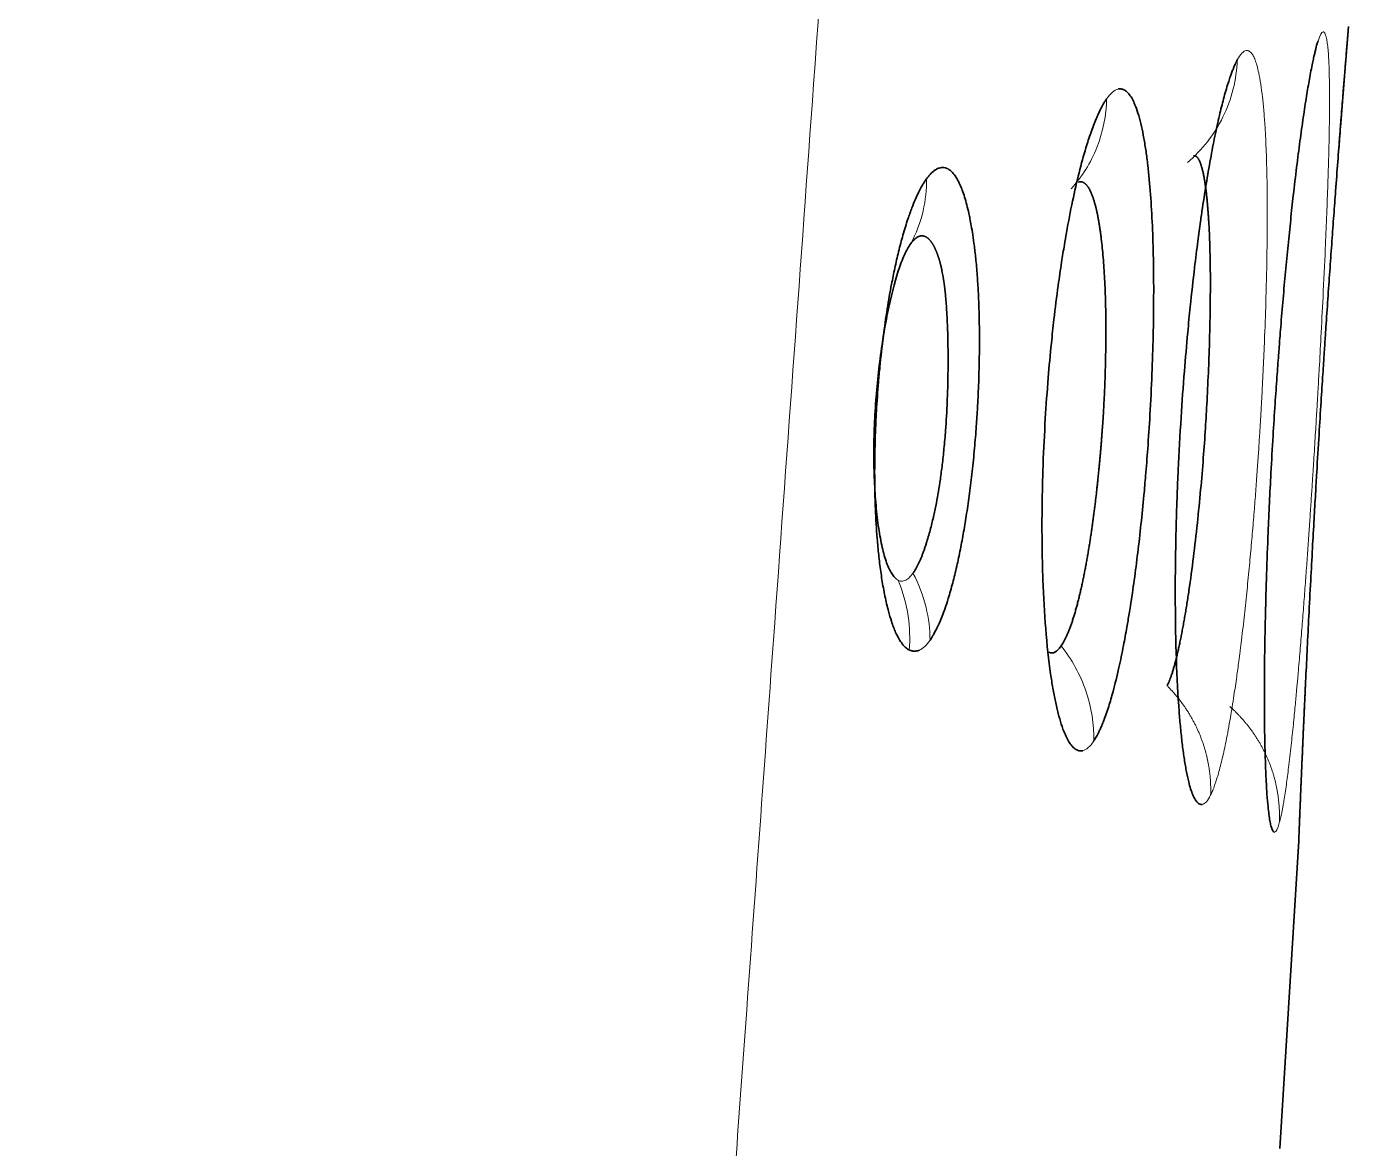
# Model space of a CAD drawing. Header units: inches. Extents: x -1096 to 3103, y -191 to 3207.
# Drawn here: x -27.948 to -23.539, y 1591.34 to 1595.083 of the extents above; entities that cross this region are included whole.
import ezdxf

# ---------------------------------------------------------------- set-up
doc = ezdxf.new("R2010")
doc.units = ezdxf.units.IN

msp = doc.modelspace()

# ---------------------------------------------------------------- linework, layer by layer
at = {"lineweight": 35}
for p, q in [((-23.5387, 1595.0831), (-23.5411, 1595.0538)), ((-23.7674, 1591.3401), (-23.7046, 1592.3671))]:
    msp.add_line(p, q, dxfattribs=at)
at = {"lineweight": 13}
for points, knots in [([(-24.657, 1604.0575), (-24.6612, 1604.0019), (-24.6697, 1603.8898), (-24.6825, 1603.7202), (-24.6954, 1603.5479), (-24.7085, 1603.373), (-24.7217, 1603.1954), (-24.7351, 1603.0151), (-24.7487, 1602.8322), (-24.7624, 1602.6465), (-24.7762, 1602.4583), (-24.8033, 1602.0882), (-24.8495, 1601.4522), (-24.9046, 1600.6884), (-24.9558, 1599.9769), (-24.9972, 1599.4027), (-25.0386, 1598.8284), (-25.08, 1598.2541), (-25.1215, 1597.6798), (-25.2023, 1596.5586), (-25.3127, 1595.03), (-25.4425, 1593.2333), (-25.5422, 1591.8545), (-25.6116, 1590.8938), (-25.6605, 1590.2177), (-25.6991, 1589.6825), (-25.7378, 1589.1445), (-25.7775, 1588.5933), (-25.8181, 1588.029), (-25.8596, 1587.4515), (-25.9021, 1586.8608), (-25.9455, 1586.257), (-25.9898, 1585.64), (-26.035, 1585.0098), (-26.0812, 1584.3665), (-26.1283, 1583.71), (-26.1763, 1583.0403), (-26.2252, 1582.3575), (-26.2751, 1581.6615), (-26.3258, 1580.9523), (-26.3776, 1580.23), (-26.4302, 1579.4945), (-26.4838, 1578.7459), (-26.5383, 1577.9841), (-26.5937, 1577.2091), (-26.7064, 1575.6334), (-26.878, 1573.2344), (-27.1101, 1569.9896), (-27.348, 1566.6641), (-27.5918, 1563.2577), (-27.8414, 1559.7706), (-28.0968, 1556.2027), (-28.3581, 1552.554), (-28.6288, 1548.7766), (-28.9068, 1544.8982), (-29.1902, 1540.9465), (-29.4735, 1536.9971), (-29.7568, 1533.05), (-30.0401, 1529.1052), (-30.3233, 1525.1627), (-30.6065, 1521.2225), (-30.8896, 1517.2847), (-31.1726, 1513.3491), (-31.4555, 1509.4158), (-31.7384, 1505.4849), (-32.0211, 1501.5563), (-32.3037, 1497.6299), (-32.4922, 1495.0131), (-32.5863, 1493.7051)], [0, 0, 0, 0, 0.001515, 0.003053, 0.004616, 0.006203, 0.007814, 0.009449, 0.011108, 0.012791, 0.014499, 0.01623, 0.022857, 0.031796, 0.037001, 0.042205, 0.047411, 0.052616, 0.057822, 0.063029, 0.083104, 0.099391, 0.111888, 0.120596, 0.125515, 0.130273, 0.135149, 0.140145, 0.14526, 0.150494, 0.155847, 0.16132, 0.166912, 0.172623, 0.178453, 0.184403, 0.190472, 0.19666, 0.202967, 0.209394, 0.21594, 0.222605, 0.229389, 0.236293, 0.243316, 0.250458, 0.27913, 0.308534, 0.338669, 0.369537, 0.401135, 0.433466, 0.466528, 0.500322, 0.536151, 0.571959, 0.607745, 0.64351, 0.679254, 0.714977, 0.750679, 0.78636, 0.822019, 0.857658, 0.893275, 0.928871, 0.964446, 1, 1, 1, 1]), ([(-23.7696, 1592.4263), (-23.7692, 1592.4277), (-23.7684, 1592.4308), (-23.767, 1592.4362), (-23.7654, 1592.4427), (-23.7637, 1592.4506), (-23.7617, 1592.4601), (-23.7595, 1592.4714), (-23.757, 1592.4847), (-23.7526, 1592.5103), (-23.7466, 1592.5505), (-23.7385, 1592.6126), (-23.7307, 1592.68), (-23.7233, 1592.7498), (-23.7172, 1592.8122), (-23.7123, 1592.8642), (-23.7088, 1592.9037), (-23.7066, 1592.9293), (-23.7034, 1592.9654), (-23.6991, 1593.017), (-23.6932, 1593.0904), (-23.6875, 1593.1627), (-23.6822, 1593.2331), (-23.6773, 1593.3013), (-23.6726, 1593.3668), (-23.6683, 1593.4292), (-23.6643, 1593.4883), (-23.6607, 1593.544), (-23.6573, 1593.596), (-23.6542, 1593.6442), (-23.6515, 1593.6885), (-23.649, 1593.7289), (-23.6468, 1593.7653), (-23.6448, 1593.7978), (-23.6432, 1593.8262), (-23.6417, 1593.8506), (-23.6395, 1593.8888), (-23.6358, 1593.9536), (-23.6302, 1594.0571), (-23.6232, 1594.1921), (-23.6169, 1594.3257), (-23.6118, 1594.4465), (-23.6081, 1594.5463), (-23.6051, 1594.6414), (-23.6033, 1594.721), (-23.6023, 1594.7872), (-23.602, 1594.8423), (-23.6023, 1594.8937), (-23.6034, 1594.9406), (-23.605, 1594.978), (-23.6071, 1595.0067), (-23.6095, 1595.028), (-23.6122, 1595.0438), (-23.615, 1595.0543), (-23.6176, 1595.0605), (-23.62, 1595.0636), (-23.6219, 1595.0648), (-23.6231, 1595.065), (-23.6235, 1595.065)], [0, 0, 0, 0, 0.004872, 0.010579, 0.017122, 0.024499, 0.03271, 0.041755, 0.051631, 0.062336, 0.094597, 0.12323, 0.155284, 0.182579, 0.205128, 0.222917, 0.235918, 0.244119, 0.247515, 0.270238, 0.291929, 0.312578, 0.332172, 0.350704, 0.368185, 0.384628, 0.400043, 0.414437, 0.42781, 0.440165, 0.451502, 0.461823, 0.471127, 0.479417, 0.486691, 0.492953, 0.4982, 0.516118, 0.543024, 0.578966, 0.624011, 0.654396, 0.685503, 0.717305, 0.749775, 0.772781, 0.796809, 0.821872, 0.847992, 0.875186, 0.895515, 0.916054, 0.936799, 0.954886, 0.970252, 0.982896, 0.992814, 1, 1, 1, 1]), ([(-23.9986, 1592.5198), (-23.9978, 1592.5214), (-23.9961, 1592.525), (-23.9933, 1592.5313), (-23.99, 1592.5392), (-23.9863, 1592.5489), (-23.9822, 1592.5607), (-23.9776, 1592.5749), (-23.9698, 1592.6008), (-23.9597, 1592.6404), (-23.9464, 1592.7022), (-23.9335, 1592.7714), (-23.9217, 1592.845), (-23.9124, 1592.9086), (-23.9056, 1592.9589), (-23.9011, 1592.9935), (-23.8956, 1593.0379), (-23.8884, 1593.0982), (-23.8794, 1593.1814), (-23.8713, 1593.2628), (-23.864, 1593.3417), (-23.8574, 1593.4172), (-23.8516, 1593.4888), (-23.8465, 1593.5562), (-23.842, 1593.6191), (-23.8381, 1593.6772), (-23.8348, 1593.7303), (-23.8319, 1593.7783), (-23.8294, 1593.8212), (-23.8274, 1593.8589), (-23.8251, 1593.9028), (-23.8221, 1593.9663), (-23.8179, 1594.0622), (-23.8136, 1594.1906), (-23.8107, 1594.3176), (-23.8097, 1594.4317), (-23.8099, 1594.525), (-23.8114, 1594.6139), (-23.814, 1594.6884), (-23.8173, 1594.7502), (-23.8211, 1594.8014), (-23.8257, 1594.8489), (-23.8315, 1594.892), (-23.8376, 1594.9262), (-23.8439, 1594.9524), (-23.8501, 1594.9716), (-23.8565, 1594.9857), (-23.8627, 1594.9948), (-23.8682, 1595), (-23.873, 1595.0024), (-23.8768, 1595.0032), (-23.879, 1595.0031), (-23.88, 1595.0031)], [0, 0, 0, 0, 0.005677, 0.012431, 0.020264, 0.029172, 0.039157, 0.050215, 0.062343, 0.094666, 0.123243, 0.158827, 0.188477, 0.212202, 0.229972, 0.241753, 0.247536, 0.274585, 0.300234, 0.324459, 0.347244, 0.368595, 0.388537, 0.407085, 0.424248, 0.440028, 0.454426, 0.467443, 0.479082, 0.489344, 0.498229, 0.51496, 0.541471, 0.577807, 0.624039, 0.654254, 0.685303, 0.717162, 0.749801, 0.772926, 0.797012, 0.822074, 0.848133, 0.875207, 0.895532, 0.916068, 0.936809, 0.954801, 0.970119, 0.982761, 0.992723, 1, 1, 1, 1]), ([(-23.9099, 1594.9712), (-23.9122, 1594.907), (-23.944, 1594.7757), (-24.0278, 1594.6703), (-24.0759, 1594.6296)], [0, 0, 0, 0, 0.504102, 1, 1, 1, 1]), ([(-24.3455, 1594.8416), (-24.3466, 1594.7871), (-24.3683, 1594.6761), (-24.428, 1594.5812), (-24.464, 1594.5416)], [0, 0, 0, 0, 0.501379, 1, 1, 1, 1]), ([(-24.9459, 1594.5751), (-24.9456, 1594.5392), (-24.9537, 1594.4632), (-24.9806, 1594.3926), (-24.999, 1594.3586)], [0, 0, 0, 0, 0.475307, 1, 1, 1, 1]), ([(-24.9914, 1593.2596), (-25.0006, 1593.2462), (-25.01, 1593.2379), (-25.0283, 1593.2312), (-25.0373, 1593.2328), (-25.046, 1593.2392)], [0, 0, 0, 0, 0.5, 0.5, 1, 1, 1, 1]), ([(-25.0039, 1593.003), (-25.0009, 1593.0402), (-25.0033, 1593.1206), (-25.0248, 1593.1978), (-25.0406, 1593.2357)], [0, 0, 0, 0, 0.47368, 1, 1, 1, 1]), ([(-24.9344, 1593.0364), (-24.9346, 1593.0724), (-24.9441, 1593.1495), (-24.9724, 1593.2235), (-24.9914, 1593.2596)], [0, 0, 0, 0, 0.477106, 1, 1, 1, 1]), ([(-24.3882, 1592.6999), (-24.3873, 1592.755), (-24.3961, 1592.8124), (-24.4337, 1592.9212), (-24.4624, 1592.9727), (-24.4976, 1593.0169)], [0, 0, 0, 0, 0.5, 0.5, 1, 1, 1, 1]), ([(-23.9986, 1592.5198), (-23.9985, 1592.5235), (-23.9983, 1592.5309), (-23.9983, 1592.5421), (-23.9986, 1592.5533), (-23.9991, 1592.5646), (-24, 1592.5759), (-24.001, 1592.5872), (-24.0024, 1592.5986), (-24.004, 1592.6099), (-24.0059, 1592.6212), (-24.0081, 1592.6326), (-24.0105, 1592.6438), (-24.0132, 1592.6551), (-24.0162, 1592.6663), (-24.0195, 1592.6775), (-24.023, 1592.6886), (-24.0268, 1592.6996), (-24.0308, 1592.7105), (-24.0351, 1592.7214), (-24.0397, 1592.7321), (-24.0446, 1592.7427), (-24.0497, 1592.7532), (-24.055, 1592.7636), (-24.0606, 1592.7739), (-24.0665, 1592.784), (-24.0725, 1592.7939), (-24.0788, 1592.8038), (-24.0852, 1592.8134), (-24.0919, 1592.8229), (-24.0988, 1592.8322), (-24.1059, 1592.8414), (-24.1131, 1592.8503), (-24.1205, 1592.8591), (-24.1281, 1592.8676), (-24.1359, 1592.876), (-24.1412, 1592.8814), (-24.1438, 1592.8841)], [0, 0, 0, 0, 0.027905, 0.055941, 0.084098, 0.112368, 0.14074, 0.169207, 0.197757, 0.226383, 0.255076, 0.283826, 0.312624, 0.341464, 0.370336, 0.399232, 0.428147, 0.457072, 0.486003, 0.514932, 0.543857, 0.57277, 0.601666, 0.630538, 0.659379, 0.688181, 0.716937, 0.745638, 0.774275, 0.80284, 0.831323, 0.859716, 0.88801, 0.916194, 0.94426, 0.972198, 1, 1, 1, 1]), ([(-23.7696, 1592.4263), (-23.7694, 1592.4298), (-23.7691, 1592.4368), (-23.769, 1592.4474), (-23.7691, 1592.458), (-23.7694, 1592.4687), (-23.77, 1592.4794), (-23.7708, 1592.4901), (-23.7719, 1592.5009), (-23.7732, 1592.5117), (-23.7747, 1592.5224), (-23.7765, 1592.5332), (-23.7785, 1592.544), (-23.7808, 1592.5547), (-23.7833, 1592.5654), (-23.786, 1592.576), (-23.789, 1592.5866), (-23.7923, 1592.5972), (-23.7958, 1592.6077), (-23.7995, 1592.6181), (-23.8035, 1592.6284), (-23.8077, 1592.6386), (-23.8122, 1592.6488), (-23.8169, 1592.6588), (-23.8218, 1592.6687), (-23.827, 1592.6785), (-23.8323, 1592.6882), (-23.8379, 1592.6978), (-23.8437, 1592.7072), (-23.8497, 1592.7165), (-23.8559, 1592.7256), (-23.8623, 1592.7346), (-23.8689, 1592.7435), (-23.8756, 1592.7521), (-23.8825, 1592.7607), (-23.8896, 1592.769), (-23.8968, 1592.7772), (-23.9042, 1592.7851), (-23.9117, 1592.7929), (-23.9193, 1592.8005), (-23.9271, 1592.8079), (-23.9324, 1592.8127), (-23.9351, 1592.8151)], [0, 0, 0, 0, 0.024309, 0.048737, 0.073277, 0.097921, 0.122662, 0.147492, 0.172405, 0.197393, 0.222448, 0.247563, 0.272731, 0.297944, 0.323197, 0.348483, 0.373794, 0.399127, 0.424474, 0.449831, 0.475193, 0.500556, 0.525915, 0.551268, 0.576611, 0.601938, 0.627244, 0.652524, 0.677773, 0.702983, 0.728149, 0.753263, 0.778319, 0.80331, 0.828228, 0.853067, 0.877817, 0.902473, 0.927027, 0.951471, 0.975797, 1, 1, 1, 1])]:
    msp.add_open_spline(points, degree=3, knots=knots, dxfattribs=at)
at = {"lineweight": 35}
for points, knots in [([(-23.5819, 1594.5365), (-23.5816, 1594.5397), (-23.5789, 1594.5767), (-23.5737, 1594.6452), (-23.5674, 1594.7267), (-23.5621, 1594.7945), (-23.5576, 1594.851), (-23.5534, 1594.904), (-23.5495, 1594.9523), (-23.5464, 1594.9911), (-23.5439, 1595.0209), (-23.5421, 1595.0431), (-23.5407, 1595.0598), (-23.5398, 1595.071), (-23.5392, 1595.0777), (-23.5389, 1595.0811), (-23.5388, 1595.0827), (-23.5387, 1595.083), (-23.5387, 1595.0831)], [0, 0, 0, 0, 0.009648, 0.109729, 0.211715, 0.284115, 0.359772, 0.438728, 0.521049, 0.606793, 0.670847, 0.735553, 0.800894, 0.857989, 0.906456, 0.946289, 0.977476, 1, 1, 1, 1]), ([(-23.5411, 1595.0538), (-23.5412, 1595.0522), (-23.5415, 1595.0487), (-23.542, 1595.0425), (-23.5427, 1595.0347), (-23.5435, 1595.0249), (-23.5445, 1595.0129), (-23.5457, 1594.9983), (-23.5479, 1594.9717), (-23.5512, 1594.9308), (-23.5562, 1594.8695), (-23.5617, 1594.8), (-23.568, 1594.72), (-23.5747, 1594.6319), (-23.5815, 1594.5425), (-23.588, 1594.4537), (-23.5942, 1594.3676), (-23.6006, 1594.2781), (-23.607, 1594.1859), (-23.6121, 1594.1103), (-23.6163, 1594.0471), (-23.62, 1593.9912), (-23.6248, 1593.9176), (-23.6307, 1593.826), (-23.6375, 1593.7165), (-23.6437, 1593.6139), (-23.6492, 1593.5198), (-23.654, 1593.4353), (-23.6594, 1593.338), (-23.6653, 1593.2293), (-23.673, 1593.0809), (-23.6818, 1592.9011), (-23.6886, 1592.7539), (-23.6928, 1592.6577), (-23.6953, 1592.6007), (-23.6975, 1592.5474), (-23.6996, 1592.4988), (-23.7012, 1592.4599), (-23.7024, 1592.4299), (-23.7033, 1592.4075), (-23.704, 1592.3908), (-23.7044, 1592.3796), (-23.7046, 1592.3729), (-23.7048, 1592.3693), (-23.7048, 1592.3676), (-23.7048, 1592.3673), (-23.7048, 1592.3671)], [0, 0, 0, 0, 0.005478, 0.012088, 0.019828, 0.028697, 0.038694, 0.049815, 0.062055, 0.094135, 0.122732, 0.153805, 0.184826, 0.215793, 0.246708, 0.271782, 0.296802, 0.321784, 0.346734, 0.371652, 0.381642, 0.396023, 0.414791, 0.437934, 0.465436, 0.497272, 0.515227, 0.536784, 0.561953, 0.590755, 0.623221, 0.684062, 0.749062, 0.772183, 0.796327, 0.821486, 0.847648, 0.874792, 0.895106, 0.915702, 0.936587, 0.954439, 0.969705, 0.982388, 0.992487, 1, 1, 1, 1]), ([(-23.6406, 1595.0342), (-23.6411, 1595.0326), (-23.6422, 1595.0291), (-23.6441, 1595.0228), (-23.6463, 1595.0149), (-23.6489, 1595.0051), (-23.6518, 1594.993), (-23.6552, 1594.9784), (-23.6609, 1594.9518), (-23.6688, 1594.911), (-23.6792, 1594.85), (-23.6897, 1594.781), (-23.7008, 1594.7017), (-23.7119, 1594.6146), (-23.7223, 1594.5261), (-23.7318, 1594.4385), (-23.7405, 1594.3534), (-23.749, 1594.2652), (-23.7571, 1594.1743), (-23.7634, 1594.0996), (-23.7684, 1594.037), (-23.7727, 1593.9816), (-23.778, 1593.9089), (-23.7842, 1593.819), (-23.791, 1593.7117), (-23.7992, 1593.5677), (-23.8089, 1593.3647), (-23.8151, 1593.173), (-23.8182, 1593.0192), (-23.8193, 1592.9193), (-23.8196, 1592.823), (-23.8189, 1592.7421), (-23.8175, 1592.6747), (-23.8159, 1592.619), (-23.8136, 1592.5673), (-23.8108, 1592.5204), (-23.8077, 1592.483), (-23.8044, 1592.4542), (-23.8012, 1592.4327), (-23.7978, 1592.4168), (-23.7945, 1592.4063), (-23.7916, 1592.4001), (-23.7891, 1592.3969), (-23.7871, 1592.3956), (-23.7859, 1592.3954), (-23.7854, 1592.3954)], [0, 0, 0, 0, 0.005489, 0.012106, 0.019849, 0.028718, 0.03871, 0.049822, 0.062049, 0.094134, 0.122722, 0.153793, 0.184814, 0.215782, 0.246701, 0.271782, 0.296807, 0.321791, 0.346741, 0.371656, 0.38183, 0.396322, 0.415129, 0.438238, 0.465633, 0.497291, 0.548689, 0.623092, 0.653058, 0.684038, 0.716037, 0.749085, 0.772414, 0.796664, 0.821824, 0.847885, 0.874825, 0.895221, 0.915812, 0.936601, 0.954502, 0.969791, 0.982471, 0.992541, 1, 1, 1, 1]), ([(-23.9099, 1594.9712), (-23.9107, 1594.9696), (-23.9125, 1594.9661), (-23.9155, 1594.96), (-23.919, 1594.9522), (-23.9231, 1594.9426), (-23.9277, 1594.9309), (-23.9329, 1594.9167), (-23.9417, 1594.891), (-23.9533, 1594.8517), (-23.9681, 1594.7932), (-23.9827, 1594.7272), (-23.9975, 1594.6515), (-24.012, 1594.5686), (-24.0236, 1594.4943), (-24.0334, 1594.4266), (-24.0423, 1594.3611), (-24.0539, 1594.2673), (-24.0652, 1594.1653), (-24.0765, 1594.0492), (-24.0871, 1593.9261), (-24.0981, 1593.7719), (-24.1057, 1593.6339), (-24.1108, 1593.5139), (-24.1141, 1593.4115), (-24.1164, 1593.2901), (-24.1171, 1593.1374), (-24.1138, 1592.9642), (-24.1066, 1592.8298), (-24.0991, 1592.742), (-24.0936, 1592.6902), (-24.0872, 1592.6424), (-24.08, 1592.5994), (-24.0727, 1592.5652), (-24.0654, 1592.539), (-24.0584, 1592.5196), (-24.0515, 1592.5055), (-24.0449, 1592.4963), (-24.0392, 1592.4911), (-24.0344, 1592.4886), (-24.0305, 1592.4878), (-24.0282, 1592.4878), (-24.0272, 1592.4879)], [0, 0, 0, 0, 0.005516, 0.01215, 0.0199, 0.028767, 0.038748, 0.049839, 0.062036, 0.094143, 0.122701, 0.153762, 0.184779, 0.215748, 0.246673, 0.261603, 0.282411, 0.309111, 0.347406, 0.37165, 0.407578, 0.449462, 0.497236, 0.519574, 0.547992, 0.582517, 0.623199, 0.683878, 0.749073, 0.772572, 0.796908, 0.82207, 0.848049, 0.874824, 0.895222, 0.915813, 0.936602, 0.954405, 0.969645, 0.982324, 0.992443, 1, 1, 1, 1]), ([(-24.3882, 1592.6999), (-24.3872, 1592.7015), (-24.385, 1592.705), (-24.3814, 1592.711), (-24.3773, 1592.7184), (-24.3726, 1592.7275), (-24.3673, 1592.7385), (-24.3615, 1592.7517), (-24.3518, 1592.7756), (-24.3392, 1592.8117), (-24.3222, 1592.8704), (-24.3056, 1592.9381), (-24.2903, 1593.0115), (-24.2791, 1593.0725), (-24.2715, 1593.1173), (-24.2632, 1593.169), (-24.2534, 1593.2358), (-24.2416, 1593.327), (-24.2308, 1593.4217), (-24.2222, 1593.508), (-24.2148, 1593.5921), (-24.2078, 1593.6815), (-24.2004, 1593.7951), (-24.1943, 1593.9214), (-24.1885, 1594.0996), (-24.188, 1594.2676), (-24.1927, 1594.4208), (-24.1988, 1594.526), (-24.2064, 1594.6071), (-24.2142, 1594.6673), (-24.2212, 1594.7109), (-24.2293, 1594.7511), (-24.2386, 1594.7872), (-24.2481, 1594.8155), (-24.2575, 1594.837), (-24.2665, 1594.8524), (-24.2756, 1594.8634), (-24.2842, 1594.8702), (-24.2917, 1594.8736), (-24.298, 1594.8748), (-24.3032, 1594.8749), (-24.3062, 1594.8744), (-24.3075, 1594.8742)], [0, 0, 0, 0, 0.00574, 0.012539, 0.020395, 0.029309, 0.039278, 0.0503, 0.062374, 0.094808, 0.123301, 0.163195, 0.195598, 0.220506, 0.237864, 0.247638, 0.279014, 0.310359, 0.341623, 0.372778, 0.393309, 0.421103, 0.456142, 0.498405, 0.538106, 0.624054, 0.66412, 0.706058, 0.749801, 0.773059, 0.797214, 0.822278, 0.848274, 0.875218, 0.895535, 0.916069, 0.936814, 0.954645, 0.96988, 0.982521, 0.992562, 1, 1, 1, 1]), ([(-24.3455, 1594.8416), (-24.3465, 1594.8401), (-24.3488, 1594.8367), (-24.3525, 1594.8309), (-24.3569, 1594.8235), (-24.3619, 1594.8146), (-24.3675, 1594.8037), (-24.3738, 1594.7905), (-24.3843, 1594.7668), (-24.3981, 1594.7309), (-24.4172, 1594.6718), (-24.4376, 1594.5972), (-24.4594, 1594.5022), (-24.4755, 1594.4191), (-24.4874, 1594.3498), (-24.4968, 1594.2915), (-24.5087, 1594.2089), (-24.5201, 1594.1184), (-24.5312, 1594.0153), (-24.5413, 1593.9052), (-24.5509, 1593.7695), (-24.5567, 1593.6501), (-24.5598, 1593.5471), (-24.5613, 1593.4585), (-24.5612, 1593.3514), (-24.5581, 1593.2176), (-24.5495, 1593.0665), (-24.5369, 1592.9506), (-24.525, 1592.8752), (-24.5166, 1592.8309), (-24.5072, 1592.7905), (-24.4968, 1592.7546), (-24.4865, 1592.7263), (-24.4764, 1592.7049), (-24.4669, 1592.6893), (-24.4574, 1592.6782), (-24.4487, 1592.6715), (-24.4411, 1592.668), (-24.4347, 1592.6667), (-24.4295, 1592.6666), (-24.4264, 1592.6671), (-24.4251, 1592.6673)], [0, 0, 0, 0, 0.005554, 0.012212, 0.019972, 0.028835, 0.038798, 0.049857, 0.062009, 0.094144, 0.122654, 0.164029, 0.205336, 0.246577, 0.261309, 0.282117, 0.309016, 0.346447, 0.371562, 0.40803, 0.449921, 0.49717, 0.518469, 0.546547, 0.581427, 0.623161, 0.683442, 0.749063, 0.772788, 0.797238, 0.822404, 0.848274, 0.87483, 0.895236, 0.915826, 0.936607, 0.954255, 0.969416, 0.982094, 0.992289, 1, 1, 1, 1]), ([(-24.0559, 1594.6516), (-24.0554, 1594.6517), (-24.0543, 1594.6519), (-24.0527, 1594.6519), (-24.0511, 1594.6517), (-24.0496, 1594.6512), (-24.0481, 1594.6505), (-24.0466, 1594.6496), (-24.0452, 1594.6484), (-24.0438, 1594.647), (-24.0424, 1594.6455), (-24.041, 1594.6437), (-24.0397, 1594.6417), (-24.0384, 1594.6394), (-24.0371, 1594.637), (-24.0358, 1594.6345), (-24.0346, 1594.6317), (-24.0333, 1594.6287), (-24.0321, 1594.6255), (-24.031, 1594.6222), (-24.0298, 1594.6187), (-24.0287, 1594.6151), (-24.0276, 1594.6112), (-24.0266, 1594.6072), (-24.0255, 1594.6031), (-24.0245, 1594.5988), (-24.0235, 1594.5943), (-24.0225, 1594.5897), (-24.0216, 1594.585), (-24.0207, 1594.5801), (-24.0198, 1594.5751), (-24.0189, 1594.5699), (-24.018, 1594.5646), (-24.0172, 1594.5592), (-24.0164, 1594.5537), (-24.0156, 1594.548), (-24.0149, 1594.5423), (-24.0141, 1594.5364), (-24.0134, 1594.5304), (-24.0127, 1594.5243), (-24.012, 1594.5182), (-24.0114, 1594.5119), (-24.0107, 1594.5055), (-24.0101, 1594.499), (-24.0095, 1594.4925), (-24.0089, 1594.4858), (-24.0084, 1594.4791), (-24.0078, 1594.4723), (-24.0073, 1594.4654), (-24.0068, 1594.4585), (-24.0063, 1594.4515), (-24.0058, 1594.4445), (-24.0054, 1594.4373), (-24.0049, 1594.4302), (-24.0035, 1594.4067), (-24.0016, 1594.3636), (-23.9999, 1594.2956), (-23.9994, 1594.2189), (-24.0001, 1594.1338), (-24.0021, 1594.0406), (-24.0056, 1593.9399), (-24.0103, 1593.8398), (-24.0161, 1593.7403), (-24.0231, 1593.641), (-24.032, 1593.5346), (-24.043, 1593.423), (-24.056, 1593.3094), (-24.0668, 1593.2293), (-24.0743, 1593.1799), (-24.0777, 1593.1583), (-24.0811, 1593.1373), (-24.0845, 1593.1169), (-24.088, 1593.0972), (-24.0914, 1593.0781), (-24.0949, 1593.0597), (-24.0984, 1593.0421), (-24.1019, 1593.0251), (-24.1054, 1593.0089), (-24.1089, 1592.9934), (-24.1124, 1592.9787), (-24.1159, 1592.9648), (-24.1194, 1592.9516), (-24.1229, 1592.9393), (-24.1264, 1592.9279), (-24.1299, 1592.9173), (-24.1334, 1592.9076), (-24.1369, 1592.8988), (-24.1404, 1592.8908), (-24.1427, 1592.8863), (-24.1438, 1592.8841)], [0, 0, 0, 0, 0.005645, 0.011258, 0.016839, 0.022387, 0.027904, 0.033389, 0.038844, 0.044268, 0.049661, 0.055023, 0.060356, 0.065659, 0.070932, 0.076175, 0.081388, 0.086572, 0.091726, 0.09685, 0.101945, 0.10701, 0.112045, 0.11705, 0.122026, 0.126972, 0.131888, 0.136774, 0.141631, 0.146459, 0.151256, 0.156025, 0.160764, 0.165474, 0.170154, 0.174805, 0.179427, 0.18402, 0.188585, 0.19312, 0.197627, 0.202105, 0.206555, 0.210977, 0.21537, 0.219735, 0.224072, 0.228381, 0.232662, 0.236915, 0.241139, 0.245336, 0.249505, 0.253646, 0.257758, 0.289699, 0.323212, 0.358274, 0.394852, 0.432909, 0.472422, 0.513416, 0.547827, 0.585533, 0.626524, 0.67085, 0.718576, 0.769541, 0.780461, 0.791381, 0.802299, 0.813213, 0.824125, 0.835038, 0.845953, 0.856873, 0.8678, 0.878734, 0.889679, 0.900636, 0.911606, 0.922593, 0.933597, 0.944622, 0.955665, 0.966726, 0.977802, 0.988894, 1, 1, 1, 1]), ([(-24.9093, 1594.6088), (-24.9104, 1594.6083), (-24.9125, 1594.6073), (-24.9156, 1594.6054), (-24.9187, 1594.6034), (-24.9218, 1594.6011), (-24.9249, 1594.5985), (-24.928, 1594.5958), (-24.931, 1594.5928), (-24.9341, 1594.5897), (-24.9371, 1594.5863), (-24.94, 1594.5827), (-24.943, 1594.579), (-24.945, 1594.5764), (-24.9459, 1594.5751)], [0, 0, 0, 0, 0.087726, 0.174597, 0.26064, 0.345882, 0.430348, 0.514063, 0.597044, 0.679271, 0.760709, 0.841329, 0.921101, 1, 1, 1, 1]), ([(-24.9344, 1593.0364), (-24.933, 1593.0385), (-24.9298, 1593.0432), (-24.9246, 1593.0516), (-24.9184, 1593.0626), (-24.9111, 1593.0765), (-24.9029, 1593.0942), (-24.8939, 1593.1161), (-24.8839, 1593.143), (-24.872, 1593.1793), (-24.8589, 1593.2254), (-24.8454, 1593.2808), (-24.8333, 1593.338), (-24.8223, 1593.3971), (-24.8121, 1593.4593), (-24.8026, 1593.5264), (-24.7937, 1593.5993), (-24.7862, 1593.6743), (-24.7803, 1593.7461), (-24.7762, 1593.8093), (-24.7736, 1593.862), (-24.772, 1593.9042), (-24.7711, 1593.9361), (-24.7706, 1593.9576), (-24.7703, 1593.9759), (-24.77, 1593.9946), (-24.7698, 1594.0173), (-24.7698, 1594.0407), (-24.7698, 1594.0647), (-24.7701, 1594.0893), (-24.7706, 1594.1144), (-24.7713, 1594.1401), (-24.7722, 1594.1661), (-24.7734, 1594.1925), (-24.7748, 1594.2191), (-24.7773, 1594.2565), (-24.781, 1594.3009), (-24.7863, 1594.3481), (-24.7916, 1594.3865), (-24.7966, 1594.417), (-24.801, 1594.4405), (-24.8059, 1594.464), (-24.8119, 1594.4885), (-24.8192, 1594.5143), (-24.8269, 1594.5367), (-24.8348, 1594.556), (-24.8428, 1594.5721), (-24.852, 1594.5872), (-24.8638, 1594.6011), (-24.8763, 1594.6095), (-24.8877, 1594.6125), (-24.896, 1594.6125), (-24.9031, 1594.6111), (-24.9074, 1594.6095), (-24.9093, 1594.6088)], [0, 0, 0, 0, 0.008312, 0.018718, 0.031215, 0.045793, 0.062447, 0.081166, 0.101965, 0.12488, 0.158032, 0.189933, 0.220552, 0.249847, 0.279081, 0.309902, 0.342245, 0.37604, 0.40723, 0.433936, 0.456243, 0.474204, 0.487831, 0.49712, 0.502069, 0.511588, 0.521488, 0.53177, 0.542435, 0.553485, 0.564918, 0.576737, 0.588939, 0.601522, 0.614485, 0.627837, 0.657455, 0.683638, 0.706353, 0.725554, 0.7412, 0.75326, 0.775273, 0.796753, 0.817681, 0.838042, 0.857822, 0.877012, 0.903556, 0.937505, 0.957454, 0.974506, 0.988684, 1, 1, 1, 1]), ([(-24.9459, 1594.5751), (-24.9474, 1594.573), (-24.9508, 1594.5681), (-24.9568, 1594.5589), (-24.9643, 1594.5461), (-24.9734, 1594.5289), (-24.9839, 1594.5062), (-24.9958, 1594.4769), (-25.0097, 1594.4376), (-25.0246, 1594.3891), (-25.0392, 1594.3336), (-25.0518, 1594.2786), (-25.0647, 1594.2155), (-25.0779, 1594.1399), (-25.0911, 1594.0476), (-25.1004, 1593.9652), (-25.108, 1593.8818), (-25.1128, 1593.8138), (-25.1161, 1593.7463), (-25.1178, 1593.6969), (-25.1187, 1593.6539), (-25.1193, 1593.6073), (-25.1191, 1593.5475), (-25.1169, 1593.466), (-25.1122, 1593.3876), (-25.1058, 1593.3188), (-25.099, 1593.2633), (-25.0903, 1593.208), (-25.0813, 1593.1646), (-25.0722, 1593.128), (-25.0623, 1593.0947), (-25.0483, 1593.0577), (-25.0327, 1593.0295), (-25.0166, 1593.0108), (-25.0036, 1593.0022), (-24.992, 1592.9991), (-24.9834, 1592.9991), (-24.9763, 1593.0004), (-24.9721, 1593.002), (-24.9702, 1593.0026)], [0, 0, 0, 0, 0.00838, 0.019828, 0.034311, 0.051779, 0.07223, 0.095696, 0.122213, 0.156817, 0.188919, 0.218495, 0.245511, 0.285003, 0.326851, 0.370915, 0.392493, 0.433838, 0.457227, 0.478268, 0.49699, 0.512576, 0.538783, 0.575717, 0.623427, 0.651319, 0.681697, 0.714579, 0.749997, 0.768411, 0.795415, 0.831012, 0.875167, 0.903589, 0.936491, 0.95725, 0.97475, 0.989001, 1, 1, 1, 1]), ([(-24.4392, 1594.5638), (-24.4385, 1594.564), (-24.437, 1594.5645), (-24.4349, 1594.5648), (-24.4327, 1594.565), (-24.4306, 1594.5649), (-24.4286, 1594.5646), (-24.4265, 1594.5641), (-24.4245, 1594.5633), (-24.4225, 1594.5624), (-24.4206, 1594.5613), (-24.4187, 1594.5599), (-24.4168, 1594.5584), (-24.4149, 1594.5567), (-24.4131, 1594.5548), (-24.4113, 1594.5527), (-24.4096, 1594.5505), (-24.4079, 1594.5481), (-24.4062, 1594.5455), (-24.4045, 1594.5428), (-24.4029, 1594.5399), (-24.4013, 1594.5369), (-24.3997, 1594.5337), (-24.3982, 1594.5304), (-24.3967, 1594.527), (-24.3952, 1594.5234), (-24.3937, 1594.5198), (-24.3923, 1594.5159), (-24.3909, 1594.512), (-24.3896, 1594.508), (-24.3882, 1594.5038), (-24.3869, 1594.4996), (-24.3857, 1594.4952), (-24.3844, 1594.4908), (-24.3832, 1594.4862), (-24.382, 1594.4816), (-24.3808, 1594.4768), (-24.3797, 1594.472), (-24.3786, 1594.4671), (-24.3775, 1594.4622), (-24.3765, 1594.4571), (-24.3754, 1594.452), (-24.3744, 1594.4469), (-24.3734, 1594.4417), (-24.3725, 1594.4364), (-24.3716, 1594.431), (-24.3707, 1594.4257), (-24.3698, 1594.4202), (-24.3689, 1594.4148), (-24.3681, 1594.4093), (-24.3673, 1594.4037), (-24.3665, 1594.3982), (-24.3657, 1594.3926), (-24.3649, 1594.387), (-24.362, 1594.3644), (-24.3574, 1594.321), (-24.3524, 1594.2506), (-24.3491, 1594.171), (-24.3478, 1594.0825), (-24.3485, 1593.9862), (-24.3505, 1593.9159), (-24.3521, 1593.8762), (-24.3525, 1593.8686), (-24.3528, 1593.8606), (-24.3532, 1593.8523), (-24.3536, 1593.8437), (-24.3541, 1593.8347), (-24.3546, 1593.8255), (-24.3551, 1593.8159), (-24.3556, 1593.8061), (-24.3562, 1593.7959), (-24.3569, 1593.7854), (-24.3576, 1593.7746), (-24.3583, 1593.7635), (-24.3591, 1593.7521), (-24.3599, 1593.7404), (-24.3608, 1593.7284), (-24.3617, 1593.7161), (-24.3626, 1593.7035), (-24.3637, 1593.6906), (-24.3648, 1593.6774), (-24.3659, 1593.664), (-24.3671, 1593.6503), (-24.3684, 1593.6363), (-24.3697, 1593.6221), (-24.3711, 1593.6076), (-24.3725, 1593.5929), (-24.374, 1593.578), (-24.3756, 1593.5628), (-24.3773, 1593.5474), (-24.379, 1593.5318), (-24.3808, 1593.516), (-24.3827, 1593.5), (-24.3847, 1593.4839), (-24.3868, 1593.4676), (-24.3889, 1593.4512), (-24.3911, 1593.4347), (-24.3934, 1593.418), (-24.3958, 1593.4014), (-24.3983, 1593.3846), (-24.4008, 1593.3679), (-24.4035, 1593.3511), (-24.4062, 1593.3344), (-24.4091, 1593.3177), (-24.412, 1593.3011), (-24.415, 1593.2846), (-24.4181, 1593.2683), (-24.4213, 1593.2521), (-24.4245, 1593.2361), (-24.4279, 1593.2203), (-24.4314, 1593.2048), (-24.4349, 1593.1896), (-24.4385, 1593.1746), (-24.4422, 1593.16), (-24.446, 1593.1458), (-24.4499, 1593.132), (-24.4539, 1593.1186), (-24.4579, 1593.1056), (-24.462, 1593.0932), (-24.4662, 1593.0813), (-24.4705, 1593.07), (-24.4749, 1593.0593), (-24.4793, 1593.0493), (-24.4838, 1593.0399), (-24.4884, 1593.0314), (-24.493, 1593.0236), (-24.4961, 1593.0191), (-24.4976, 1593.0169)], [0, 0, 0, 0, 0.005865, 0.011687, 0.017466, 0.023202, 0.028896, 0.034548, 0.040159, 0.045728, 0.051256, 0.056744, 0.062191, 0.067598, 0.072964, 0.078291, 0.083577, 0.088824, 0.09403, 0.099197, 0.104323, 0.109409, 0.114456, 0.119462, 0.124428, 0.129354, 0.13424, 0.139087, 0.143893, 0.14866, 0.153387, 0.158074, 0.162721, 0.167329, 0.171897, 0.176426, 0.180915, 0.185365, 0.189776, 0.194148, 0.198481, 0.202775, 0.20703, 0.211247, 0.215425, 0.219564, 0.223665, 0.227727, 0.231751, 0.235736, 0.239683, 0.243591, 0.247461, 0.251293, 0.255086, 0.293166, 0.332769, 0.373855, 0.41637, 0.460265, 0.505542, 0.508741, 0.512072, 0.515536, 0.519132, 0.522861, 0.526723, 0.530717, 0.534844, 0.539104, 0.543496, 0.548021, 0.552678, 0.557469, 0.562392, 0.567448, 0.572636, 0.577957, 0.583411, 0.588998, 0.594717, 0.600568, 0.606552, 0.612669, 0.618919, 0.625302, 0.631818, 0.638469, 0.645255, 0.652176, 0.659233, 0.666427, 0.673758, 0.681227, 0.688832, 0.696573, 0.70445, 0.71246, 0.720603, 0.728878, 0.737285, 0.745822, 0.754488, 0.763283, 0.772204, 0.781251, 0.790421, 0.799713, 0.809123, 0.818654, 0.828304, 0.838077, 0.847971, 0.857989, 0.868132, 0.8784, 0.888796, 0.899319, 0.909973, 0.920758, 0.931677, 0.942732, 0.953922, 0.965245, 0.9767, 0.988285, 1, 1, 1, 1]), ([(-24.999, 1594.3586), (-24.9951, 1594.3641), (-24.9911, 1594.3687), (-24.9834, 1594.3761), (-24.9795, 1594.3789), (-24.9757, 1594.3809)], [0, 0, 0, 0, 0.5, 0.5, 1, 1, 1, 1]), ([(-24.9757, 1594.3809), (-24.9749, 1594.3813), (-24.9733, 1594.3821), (-24.9709, 1594.3831), (-24.9686, 1594.3838), (-24.9663, 1594.3843), (-24.964, 1594.3847), (-24.9618, 1594.3848), (-24.9597, 1594.3847), (-24.9575, 1594.3845), (-24.9555, 1594.384), (-24.9534, 1594.3835), (-24.9515, 1594.3827), (-24.9495, 1594.3819), (-24.9476, 1594.3809), (-24.9458, 1594.3797), (-24.9439, 1594.3785), (-24.9422, 1594.3771), (-24.9404, 1594.3756), (-24.9388, 1594.3741), (-24.9371, 1594.3724), (-24.9355, 1594.3707), (-24.9339, 1594.3688), (-24.9324, 1594.3669), (-24.9309, 1594.365), (-24.9295, 1594.363), (-24.9281, 1594.3609), (-24.9267, 1594.3588), (-24.9254, 1594.3566), (-24.9241, 1594.3544), (-24.9228, 1594.3522), (-24.9216, 1594.3499), (-24.9204, 1594.3477), (-24.9192, 1594.3454), (-24.9181, 1594.3431), (-24.917, 1594.3407), (-24.916, 1594.3384), (-24.915, 1594.3361), (-24.914, 1594.3338), (-24.913, 1594.3315), (-24.9121, 1594.3292), (-24.9112, 1594.3269), (-24.9104, 1594.3247), (-24.9096, 1594.3225), (-24.9088, 1594.3203), (-24.908, 1594.3181), (-24.9073, 1594.316), (-24.9065, 1594.3139), (-24.9059, 1594.3118), (-24.9052, 1594.3098), (-24.9046, 1594.3078), (-24.904, 1594.3059), (-24.9034, 1594.304), (-24.9029, 1594.3022), (-24.9024, 1594.3004), (-24.9019, 1594.2987), (-24.9014, 1594.2971), (-24.901, 1594.2955), (-24.9006, 1594.294), (-24.9002, 1594.2925), (-24.8998, 1594.2911), (-24.8995, 1594.2898), (-24.8991, 1594.2885), (-24.8988, 1594.2873), (-24.8986, 1594.2862), (-24.8983, 1594.2851), (-24.8981, 1594.2841), (-24.8971, 1594.2799), (-24.8951, 1594.27), (-24.8916, 1594.2512), (-24.8875, 1594.2237), (-24.8829, 1594.186), (-24.8787, 1594.1347), (-24.8757, 1594.0737), (-24.8744, 1594.009), (-24.8744, 1593.9525), (-24.875, 1593.8945), (-24.8772, 1593.8235), (-24.8816, 1593.7467), (-24.8876, 1593.6763), (-24.8935, 1593.6222), (-24.8998, 1593.5743), (-24.9064, 1593.532), (-24.9137, 1593.4917), (-24.9223, 1593.4502), (-24.9328, 1593.4063), (-24.942, 1593.3741), (-24.9488, 1593.3529), (-24.9525, 1593.3419), (-24.9564, 1593.331), (-24.9603, 1593.3205), (-24.9644, 1593.3103), (-24.9686, 1593.3005), (-24.9729, 1593.2912), (-24.9774, 1593.2823), (-24.982, 1593.274), (-24.9866, 1593.2663), (-24.9898, 1593.2619), (-24.9914, 1593.2596)], [0, 0, 0, 0, 0.006402, 0.012718, 0.018948, 0.025094, 0.031155, 0.037133, 0.043028, 0.04884, 0.054569, 0.060216, 0.065781, 0.071264, 0.076665, 0.081984, 0.08722, 0.092375, 0.097449, 0.10244, 0.107349, 0.112176, 0.116921, 0.121583, 0.126163, 0.13066, 0.135075, 0.139407, 0.143656, 0.147821, 0.151904, 0.155903, 0.159818, 0.16365, 0.167397, 0.171061, 0.174641, 0.178137, 0.181548, 0.184875, 0.188117, 0.191275, 0.194348, 0.197337, 0.20024, 0.203059, 0.205792, 0.208441, 0.211005, 0.213483, 0.215876, 0.218184, 0.220407, 0.222544, 0.224596, 0.226563, 0.228444, 0.23024, 0.231951, 0.233576, 0.235115, 0.23657, 0.237938, 0.239222, 0.240419, 0.241532, 0.242559, 0.2435, 0.254774, 0.272666, 0.297131, 0.32809, 0.365456, 0.412583, 0.454131, 0.490059, 0.516928, 0.558931, 0.61621, 0.652384, 0.685699, 0.716076, 0.743451, 0.769233, 0.799226, 0.833359, 0.871554, 0.882023, 0.892722, 0.903654, 0.914822, 0.926232, 0.937891, 0.949803, 0.96197, 0.974391, 0.987067, 1, 1, 1, 1]), ([(-25.046, 1593.2392), (-25.0524, 1593.2441), (-25.0586, 1593.2516), (-25.0704, 1593.2718), (-25.076, 1593.2846), (-25.0865, 1593.3152), (-25.0913, 1593.333), (-25.0999, 1593.3729), (-25.1076, 1593.4169), (-25.1132, 1593.4679), (-25.1177, 1593.5217), (-25.1195, 1593.5501), (-25.1217, 1593.6088), (-25.1222, 1593.6392), (-25.1218, 1593.701), (-25.1209, 1593.7326), (-25.1165, 1593.8275), (-25.111, 1593.8913), (-25.0963, 1594.0141), (-25.087, 1594.0731), (-25.0655, 1594.1802), (-25.0533, 1594.2283), (-25.0338, 1594.2878), (-25.027, 1594.3055), (-25.0167, 1594.3284), (-25.0132, 1594.3354), (-25.0061, 1594.348), (-25.0026, 1594.3537), (-24.999, 1594.3586)], [0, 0, 0, 0, 0.0625, 0.0625, 0.125, 0.125, 0.1875, 0.1875, 0.25, 0.3125, 0.3125, 0.375, 0.375, 0.4375, 0.4375, 0.5, 0.5, 0.625, 0.625, 0.75, 0.75, 0.875, 0.875, 0.9375, 0.9375, 0.96875, 0.96875, 1, 1, 1, 1]), ([(-24.4976, 1593.0169), (-24.5045, 1593.0066), (-24.5113, 1592.9997), (-24.5248, 1592.9927), (-24.5315, 1592.9926), (-24.5379, 1592.9959)], [0, 0, 0, 0, 0.5, 0.5, 1, 1, 1, 1]), ([(-23.7036, 1592.3966), (-23.7036, 1592.398), (-23.7034, 1592.401), (-23.7032, 1592.4063), (-23.703, 1592.4128), (-23.7027, 1592.4207), (-23.7023, 1592.4301), (-23.7019, 1592.4413), (-23.7013, 1592.4546), (-23.7003, 1592.4802), (-23.6987, 1592.5205), (-23.6961, 1592.5833), (-23.6931, 1592.6519), (-23.6899, 1592.7235), (-23.6871, 1592.7873), (-23.6846, 1592.84), (-23.683, 1592.8751), (-23.6822, 1592.8923), (-23.682, 1592.8961)], [0, 0, 0, 0, 0.020179, 0.043855, 0.07103, 0.101699, 0.13586, 0.17351, 0.214642, 0.259247, 0.393285, 0.5125, 0.6481, 0.76315, 0.857702, 0.931689, 0.984998, 1, 1, 1, 1])]:
    msp.add_open_spline(points, degree=3, knots=knots, dxfattribs=at)
at = {"lineweight": 13}
for points in [[(-23.6235, 1595.065), (-23.6285, 1595.0644), (-23.6342, 1595.0543), (-23.6406, 1595.0342)], [(-23.88, 1595.0031), (-23.8893, 1595.0015), (-23.8993, 1594.991), (-23.9099, 1594.9712)], [(-24.3075, 1594.8742), (-24.3196, 1594.8712), (-24.3324, 1594.8604), (-24.3455, 1594.8416)], [(-25.0461, 1593.2392), (-25.0443, 1593.2378), (-25.0425, 1593.2366), (-25.0406, 1593.2357)], [(-24.9702, 1593.0026), (-24.9584, 1593.0081), (-24.9463, 1593.0192), (-24.9344, 1593.0364)], [(-24.4251, 1592.6673), (-24.413, 1592.6703), (-24.4006, 1592.6811), (-24.3882, 1592.6999)], [(-24.0272, 1592.4879), (-24.0179, 1592.4894), (-24.0083, 1592.5), (-23.9986, 1592.5198)], [(-23.7854, 1592.3954), (-23.7804, 1592.396), (-23.7751, 1592.4062), (-23.7696, 1592.4263)]]:
    msp.add_open_spline(points, degree=3, dxfattribs=at)

doc.saveas('drawing.dxf')
